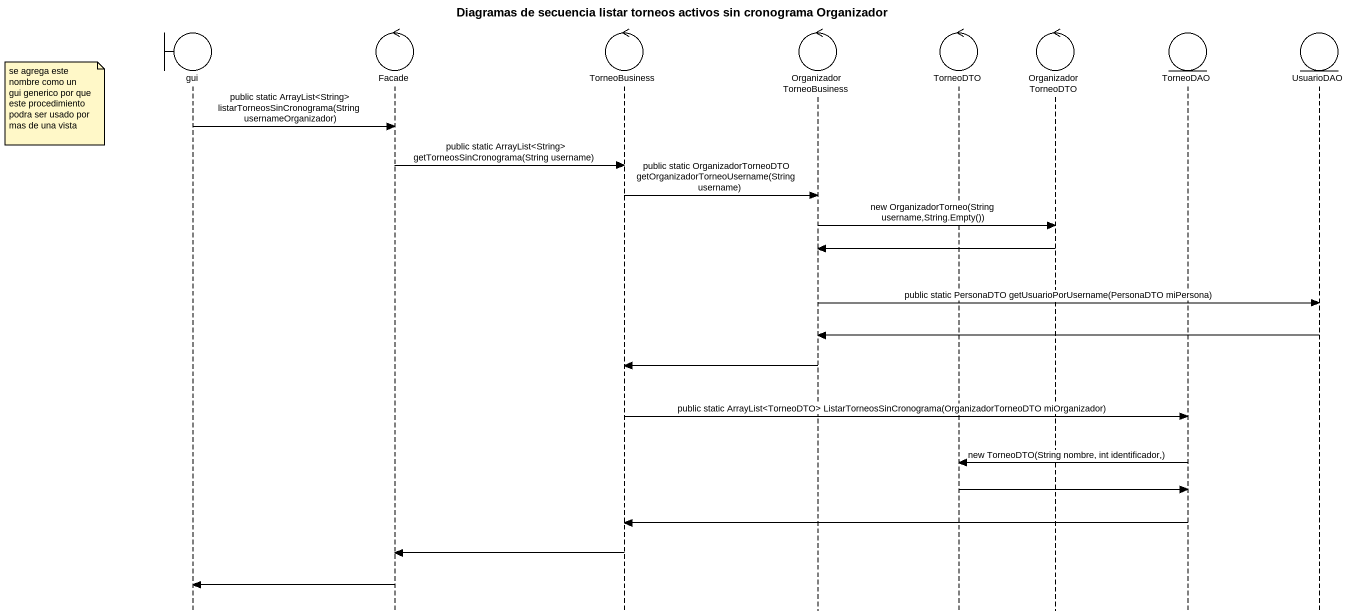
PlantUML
@startuml
title Diagramas de secuencia listar torneos activos sin cronograma Organizador
hide footbox
boundary gui
control Facade
control TorneoBusiness
control OrganizadorTorneoBusiness
control TorneoDTO
control OrganizadorTorneoDTO
entity TorneoDAO
entity UsuarioDAO

note left of gui : se agrega este nombre como un gui generico por que este procedimiento podra ser usado por mas de una vista
gui -> Facade : public static ArrayList<String> listarTorneosSinCronograma(String usernameOrganizador)
Facade -> TorneoBusiness : public static ArrayList<String> getTorneosSinCronograma(String username)
TorneoBusiness -> OrganizadorTorneoBusiness : public static OrganizadorTorneoDTO getOrganizadorTorneoUsername(String username)
OrganizadorTorneoBusiness -> OrganizadorTorneoDTO : new OrganizadorTorneo(String username,String.Empty())
OrganizadorTorneoDTO -> OrganizadorTorneoBusiness
OrganizadorTorneoBusiness -> UsuarioDAO : public static PersonaDTO getUsuarioPorUsername(PersonaDTO miPersona)
UsuarioDAO -> OrganizadorTorneoBusiness
OrganizadorTorneoBusiness -> TorneoBusiness
TorneoBusiness -> TorneoDAO : public static ArrayList<TorneoDTO> ListarTorneosSinCronograma(OrganizadorTorneoDTO miOrganizador)
TorneoDAO -> TorneoDTO : new TorneoDTO(String nombre, int identificador,)
TorneoDTO -> TorneoDAO
TorneoDAO -> TorneoBusiness
TorneoBusiness -> Facade
Facade -> gui
@enduml
